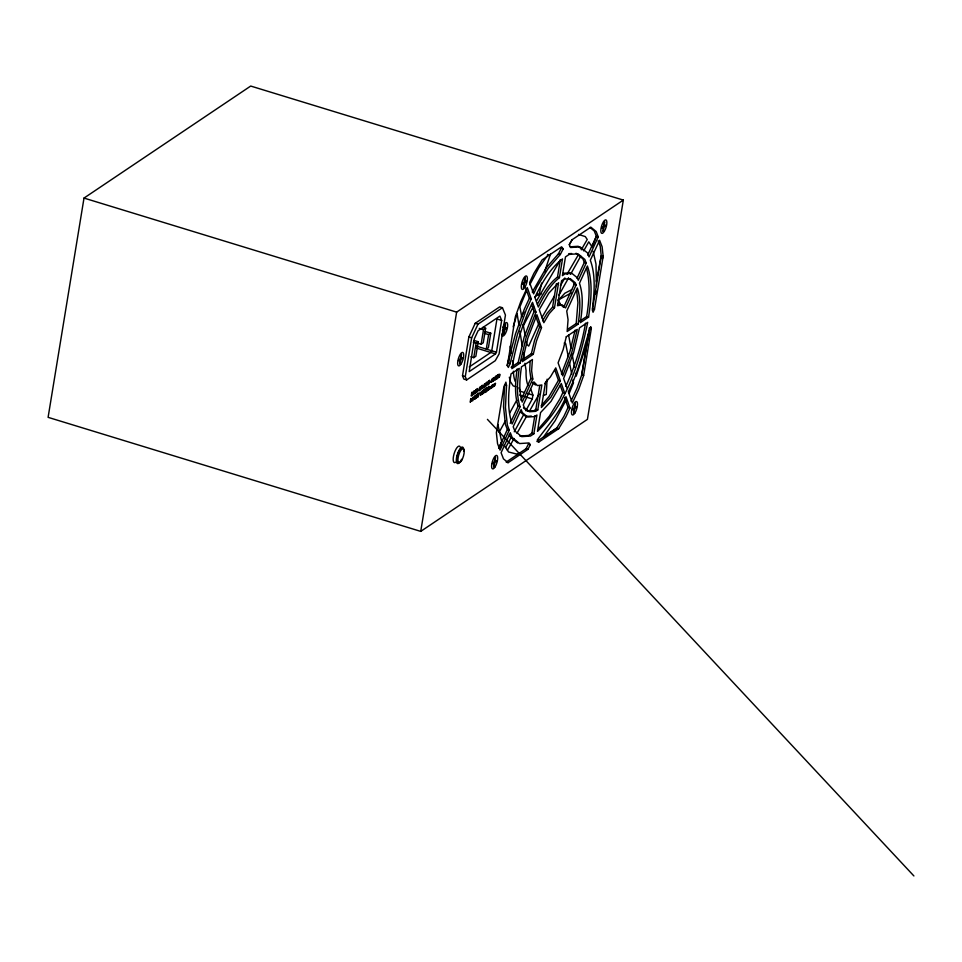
<?xml version="1.0" encoding="UTF-8"?>
<svg xmlns="http://www.w3.org/2000/svg" width="962" height="962" viewBox="0 0 962 962"><rect width="100%" height="100%" fill="white"/><g stroke="black" fill="none" stroke-linecap="round" stroke-linejoin="round"><path stroke-width="1.44" d="M506.553 385.341L505.447 407.371L507.371 425.168L509.295 430.086L500.06 450.12L497.546 443.674L496.368 432.756L503.835 387.169L505.892 382.142L506.553 385.341L504.629 384.752L503.535 406.782L505.447 424.579L507.371 429.497L498.761 448.196L501.671 441.582L497.871 424.543M530.146 361.099L529.701 370.142L530.88 378.451L520.899 400.132M508.802 362.037L510.966 347.883M595.646 293.879L595.971 290.945M492.845 385.63L491.859 387.806L491.871 385.786L491.161 388.275L491.606 385.57L493.001 384.632L492.76 387.193M84.007 198.076L48.1 417.34L420.731 531.385L587.421 419.372L623.328 200.096L250.709 86.051L84.007 198.076L456.637 312.121L623.328 200.096M420.731 531.385L456.637 312.121M462.506 375.781L468.867 336.94L475.216 323.304L499.663 306.878L502.441 307.72L505.447 315.091L499.086 353.932L495.298 360.678L466.642 379.942L463.852 379.1L462.506 375.781L465.283 376.635L466.642 379.942M465.283 376.635L471.645 337.794L477.994 324.158L502.441 307.72M470.899 356.806L473.749 357.684L476.13 343.157L478.246 341.726L473.977 340.416M478.246 341.726L475.865 356.253L473.749 357.684M478.282 343.35L481.12 344.216L483.501 329.689L485.63 328.258L482.78 327.393M485.63 328.258L483.249 342.797L481.12 344.216M490.764 333.189L488.636 334.62L486.255 349.146L488.383 347.715L490.764 333.189L485.076 331.445M496.452 352.212L501.659 320.418L499.891 316.065L478.126 330.688L474.41 338.684L469.191 371.609L495.502 353.92L496.452 352.212L476.238 346.031M507.01 365.584L515.416 334.175L524.362 309.079L529.365 298.304L525.853 288.396M510.113 363.648L517.34 334.764L526.274 309.668L531.289 298.893L527.284 287.566L520.827 301.443L515.355 316.787L507.383 365.476L508.345 367.436L510.113 363.648L508.189 363.059M517.111 369.023C515.488 381.229 514.213 394.3 518.121 406.144L510.185 423.388M511.123 367.292L518.169 362.554L524.182 337.001L534.042 311.496L531.577 304.533M520.093 363.143L526.106 337.59L535.966 312.085L532.515 302.345C522.643 323.328 515.692 345.791 511.88 368.662L520.093 363.143L518.169 362.554M521.608 360.245L531.361 353.691L534.571 340.344L539.598 327.14L535.449 315.428M533.285 354.281L536.495 340.933L541.522 327.729L536.904 314.718L527.849 338.155L522.318 361.652L533.285 354.281L531.361 353.691M525.793 410.762L532.275 398.941L532.912 395.117L530.892 389.369M519.781 436.051L528.559 435.449L531.938 433.177L534.764 415.885M523.448 407.888L527.441 411.159L533.826 410.726L535.834 409.379L539.694 385.834M542.58 320.731L547.27 313.047L552.573 307.143L556.433 283.598M537.397 304.281C542.784 294.468 548.472 283.97 557.503 277.056L560.329 259.764M533.862 433.766L536.928 415.031L534.631 416.582L527.729 417.051L522.342 412.626L521.139 409.535L513.191 426.767L514.838 431L521.705 436.64L530.483 436.039L533.862 433.766L531.938 433.177M537.758 409.968L541.859 384.944L537.409 385.594L533.898 381.854L523.28 404.87L524.374 407.647L529.365 411.748L535.75 411.315L537.758 409.968L535.834 409.379M554.497 307.732L558.597 282.72L548.773 293.182L539.249 309.68L543.855 322.691L549.194 313.636L554.497 307.732L552.573 307.143M559.427 277.645L562.493 258.91C549.867 268.566 541.822 283.249 534.86 297.306L538.311 307.046C543.674 296.308 549.891 285.173 559.427 277.645L557.503 277.056M575.12 330.158L569.901 351.707L561.399 373.965M567.664 329.293L576.202 323.557L577.934 302.597L576.635 290.56M578.126 324.146C579.858 312.265 581.216 299.495 577.32 287.951L566.738 311.027L568.061 319.709L567.147 331.517L578.126 324.146L576.202 323.557M585.545 323.208C581.673 344.961 575.084 366.378 565.752 386.411M579.593 321.272L586.64 316.546C589.261 300.589 590.548 283.766 586.483 268.013M588.564 317.135C591.053 300.36 593.133 282.263 587.385 265.993L579.461 283.273C583.754 295.827 582.238 309.728 580.339 322.655L588.564 317.135L586.64 316.546M583.621 375.601L591.341 328.463L590.716 326.659C583.369 348.232 579.064 371.248 568.314 391.702L572.33 403.018L578.847 388.997L583.621 375.601L581.697 375.012L589.417 327.874L591.341 328.463M594.48 309.319L603.162 256.301L602.128 246.777L599.579 240.235L590.319 260.209C596.055 276.01 594.155 293.65 592.303 310.053L593.073 312.253L594.48 309.319L592.556 308.73L601.238 255.724L600.204 246.188L598.172 240.957M587.205 343.001L581.697 375.012L576.923 388.407L570.995 401.154M477.513 396.043L476.262 398.184L476.587 394.757L476.539 397.727L477.645 394.035M596.356 281.289L601.238 255.724L603.162 256.301M541.63 283.044L539.153 294.685A36.508 12.109 -73 0 0 534.656 297.138M589.273 332.972L587.445 341.546L576.19 376.202L575.649 373.256M500.42 446.861L501.671 441.582M513.155 326.815L517.135 313.72L518.975 325.384M544.636 271.741L550.492 254.088M592.712 245.659L596.344 236.291L594.275 230.988L589.983 227.453M494.191 386.231L494.853 384.535C494.191 383.718 496.56 382.179 495.093 384.355L494.444 386.075C491.065 388.54 495.911 379.786 494.083 386.315M522.643 327.224L533.525 306.144M526.286 291.294L519.901 306.926L521.777 317.039M569.191 393.35L573.484 382.84L572.895 379.942M568.386 278.102L573.388 282.203L574.218 284.343L563.612 307.371L560.341 304.257L558.345 299.759M576.972 278.355L584.307 262.434L582.912 258.85L576.046 253.222M587.734 254.99L596.344 236.291L598.268 236.88L589.045 256.914L587.481 252.934L580.11 246.873L570.658 247.523L569.312 244.709L572.053 239.778L590.836 227.164L596.199 231.565L598.268 236.88M520.045 406.734L512.109 423.977C506.685 408.008 508.597 390.344 511.014 373.905L519.24 368.386C517.4 380.976 516.053 394.468 520.045 406.734L518.121 406.144M532.792 379.04L522.198 402.068C518.59 390.812 519.793 378.451 521.452 366.895L532.431 359.511L531.613 370.731L532.792 379.04L530.88 378.451M576.142 284.932L565.536 307.96L562.265 304.846L557.479 305.724L561.58 280.712L563.924 279.136L570.31 278.691L575.3 282.792L576.142 284.932L574.218 284.343M586.231 263.023L578.282 280.267L577.332 277.814L571.945 273.4L565.043 273.869L562.409 275.637L565.476 256.914L569.191 254.413L577.97 253.812L584.836 259.439L586.231 263.023L584.307 262.434M532.239 292.123L546.332 267.701L558.417 253.872L561.267 248.292L563.191 248.881L560.341 254.461L548.256 268.29L536.82 286.989L533.633 293.855L529.617 282.539L533.814 273.521L542.147 259.872L561.592 246.813L563.191 248.881M554.761 369.901L558.453 380.303L548.989 396.681L541.173 405.784M560.365 380.892L550.901 397.258L541.39 407.515L545.49 382.503L550.48 376.803L555.759 367.881L560.365 380.892L558.453 380.303M560.365 385.726L562.83 392.676L560.016 398.749L549.386 416.137L538.66 428.655M564.562 397.546L568.073 407.443L563.936 416.342L556.745 428.102L544.552 436.399M538.828 442.027L537.277 439.995C547.306 425.962 559.487 413.095 565.981 396.717L569.997 408.032L565.86 416.919L558.669 428.691L538.828 442.027L536.904 441.438L556.745 428.102L558.669 428.691M526.046 448.737L528.378 444.083L530.29 444.672L527.97 449.326L508.104 462.674L506.18 462.085L526.046 448.737L527.97 449.326M539.369 322.402L528.727 346.079L526.839 344.492L526.31 341.606M529.761 284.752L538.708 267.917L547.943 254.978M521.332 316.871L523.953 311.941M566.209 399.879L555.17 420.659L543.338 437.229M499.086 432.383L505.435 420.803M509.668 413.071L516.738 400.204M505.627 447.546L511.387 437.037M514.273 431.782L523.641 414.706M558.934 295.118L568.398 278.222M570.574 274.326L580.759 256.12M583.681 250.926L588.768 241.823L592.195 247.006M507.419 450.264L514.057 438.504M517.003 433.285L526.575 416.305M529.521 411.087L539.093 394.107M544.985 383.658L546.464 381.048M536.495 301.022L560.293 260.077M569.203 244.733L572.186 239.61M541.786 317.713L554.449 295.911M560.413 285.654L564.886 277.97M567.111 274.122L578.294 254.882M581.276 249.759L587.229 239.502L585.305 236.604L578.523 234.415M475.036 395.995L475.637 395.346A1.876 0.625 -73 0 1 475.962 395.454L475.336 398.761A1.996 0.661 -73 0 1 475 399.17L474.687 399.338A1.84 0.613 -73 0 1 474.47 399.194L474.374 398.364A2.754 0.914 -73 0 1 474.615 397.041M558.814 299.735L564.874 293.218L571.644 289.718M469.264 366.955L490.8 352.477L491.75 350.781L496.957 318.975L501.659 320.418M477.537 388.528L476.911 392.268L476.539 389.911C475.288 399.302 476.262 383.429 477.068 391.45M558.044 300.108L571.2 292.941M541.57 293.747L539.153 294.685L536.832 293.494M543.446 395.442L546.26 394.468L547.113 379.184M516.642 454.581L517.724 454.329L508.561 451.984L504.04 445.153M570.093 246.837L578.186 246.284L582.407 249.747M568.734 253.715L571.656 253.523M563.131 273.28L570.021 272.811M557.756 304.437L560.341 304.257M531.325 416.077L525.805 416.462L520.418 412.037M600.961 257.383L602.885 257.972M558.417 253.872L560.341 254.461M547.462 254.425L549.386 255.014M529.365 298.304L531.289 298.893M534.042 311.496L535.966 312.085M539.598 327.14L541.522 327.729M475.216 323.304L477.994 324.158M479.232 328.391L483.501 329.689M484.367 333.309L488.636 334.62M468.867 336.94L471.645 337.794M473.28 342.28L476.13 343.157M476.695 348.172L495.502 353.92M562.83 392.676L564.754 393.266L561.303 383.525L550.985 401.407L540.56 412.59L537.493 431.313C567.303 403.439 579.653 361.315 587.698 322.366L579.485 327.898L573.568 352.862L563.636 378.499L567.099 388.251M524.422 392.52L520.189 391.221L518.975 387.782M527.248 393.386L532.912 395.117M568.073 407.443L569.997 408.032M519.552 395.045L532.275 398.941M507.371 429.497L509.295 430.086M515.872 386.748L513.203 385.894L510.293 381.505L509.331 377.188M564.201 343.061L565.668 343.602L568.277 356.686M532.467 382.515L535.485 385.004M517.652 442.989L510.269 436.928L509.343 434.547M508.104 462.674L503.475 458.874L501.082 452.717L510.329 432.756L512.193 437.518L519.564 443.566L529.016 442.929L530.29 444.672M487.421 419.36L913.9 875.949M593.145 251.262L595.995 264.033L596.452 286.532M569.432 362.494L571.741 374.122M568.578 334.956L571.031 348.22M572.113 354.1L574.554 367.364M523.1 324.266L525.24 335.822M519.889 331.217L522.186 345.791M523.34 353.078L524.254 358.91M524.939 363.275L526.094 370.562A45.298 15.031 -73 0 0 528.066 385.606M510.149 346.26L511.303 353.547M512.445 360.834L513.371 366.666M458.201 462.337A7.299 2.417 -73 0 1 457.72 454.581A7.299 2.417 -73 0 1 462.457 448.508M461.568 459.295A8.622 2.862 -73 0 1 456.421 461.808A8.622 2.862 -73 0 1 459.728 449.11A8.622 2.862 -73 0 1 463.732 451.01M455.591 462.313A8.622 2.862 -73 0 1 454.172 453.487A8.622 2.862 -73 0 1 460.281 447.089M502.705 327.717A7.047 2.333 -73 0 1 507.287 323.1A7.047 2.333 -73 0 1 505.651 333.056A7.047 2.333 -73 0 1 501.635 334.211M515.343 381.71A45.298 15.031 -73 0 1 513.371 371.224M474.639 397.053A1.876 0.625 -73 0 1 475.072 395.995M494.684 379.653C496.115 381.445 495.67 375.986 495.43 376.936L496.151 376.07L495.346 376.611C494.793 377.597 496.428 379.317 494.684 379.653M473.713 397.378C472.005 398.737 473.22 400.505 472.727 400.697A2.453 0.818 -73 0 1 472.378 400.901L472.811 397.438A1.96 0.649 -73 0 1 473.136 397.029L473.713 397.378M474.735 391.101C472.955 392.592 474.302 394.155 473.761 394.42A2.453 0.818 -73 0 1 473.4 394.624L473.833 391.161A1.96 0.649 -73 0 1 474.158 390.752L474.735 391.101M491.426 381.698C491.822 384.451 493.614 373.388 491.426 381.698M488.455 381.192L488.419 384.163C491.907 372.053 487 392.544 488.455 381.192M481.421 388.407C482.984 391.318 482.9 379.978 481.421 388.407M481.661 393.831C483.177 396.741 483.237 385.365 481.661 393.831M482.924 392.977C484.475 395.875 484.463 384.499 482.924 392.977M485.99 385.341C487.554 388.251 487.469 376.851 485.99 385.341M492.712 380.82C494.252 383.73 494.24 372.342 492.712 380.82M496.007 378.607C497.546 381.505 497.546 370.19 496.007 378.607M488.155 388.215C486.363 394.865 487.301 386.952 488.155 388.215M490.367 386.916L489.538 389.309L490.367 386.916M480.567 394.456L481.541 391.522L480.603 395.406L480.567 394.456M484.896 385.966L485.87 383.032L484.932 386.916L484.896 385.966M475.829 396.212C475.408 401.539 473.629 395.899 475.829 396.212M480.218 387.277C477.753 396.5 479.389 385.582 480.218 387.277M481.481 386.423C478.98 395.683 480.723 384.596 481.481 386.423M484.788 384.211C482.275 393.47 484.03 382.383 484.788 384.211M471.777 398.977C471.031 404.966 469.456 397.402 471.777 398.977M472.799 392.7C472.114 398.701 470.49 391.137 472.799 392.7M486.363 388.179L486.207 391.137C488.912 379.749 485.401 399.218 486.159 388.72C483.826 400.156 485.846 380.784 485.197 391.823L486.363 388.179M472.005 398.689L470.262 402.32L470.875 398.593L472.005 398.689M473.027 392.412L471.296 396.043L471.897 392.316L473.027 392.412M481.637 388.143L482.419 385.642L481.637 388.143M481.866 393.566L482.659 391.065L481.866 393.566M483.14 392.712L483.874 390.187L483.14 392.712M486.195 385.065L486.988 382.563L486.195 385.065M492.917 380.555L493.662 378.03L492.917 380.555M496.224 378.331L497.017 375.829L496.224 378.331M488.239 389.838L489.177 387.53C488.275 393.711 490.319 383.97 489.225 387.169L488.949 386.52L488.239 389.838M487.109 390.344L487.83 389.309L487.109 390.344M493.326 386.171L494.035 385.137L493.326 386.171M460.173 360.209L459.86 364.105L460.87 359.752L462.854 357.684L461.147 358.068L461.483 354.184L460.449 358.549L458.501 360.606L460.173 360.209M504.136 330.375L503.823 334.271L504.834 329.918L506.818 327.838L505.11 328.222L505.459 324.338L504.413 328.715L502.465 330.772L504.136 330.375M494.131 463.203L493.819 467.111L494.829 462.758L496.813 460.678L495.105 461.063L495.454 457.178L494.408 461.544L492.46 463.6L494.131 463.203M523.833 283.754L523.52 287.65L524.53 283.297L526.515 281.229L524.807 281.613L525.156 277.729L524.11 282.094L522.162 284.151L523.833 283.754M573.977 409.319L573.665 413.227L574.675 408.874L576.659 406.794L574.939 407.179L575.288 403.294L574.254 407.66L572.294 409.716L573.977 409.319M603.342 227.693L603.03 231.601L604.04 227.248L606.024 225.168L604.316 225.553L604.653 221.669L603.619 226.034L601.671 228.09L603.342 227.693M475.865 389.658L475.252 393.374L475.865 389.658M477.621 391.33L477.621 391.33M477.97 389.153L477.97 389.153M478.102 393.735L478.03 397.102L479.401 392.857L478.102 393.735M479.124 395.899L479.124 395.899M479.485 393.723L479.485 393.723M482.732 386.952L483.345 386.532L482.732 386.952M490.091 382.01L490.704 381.589L490.091 382.01M494.023 379.365L494.636 378.944L494.023 379.365M497.787 374.927L497.174 378.655L498.52 376.178C497.763 381.878 499.699 370.274 498.593 375.745L497.751 376.31L497.787 374.927M498.737 377.26C499.819 378.222 500.769 370.13 498.737 377.26M566.293 336.76L563.179 349.507L558.092 362.854L562.71 375.865L571.825 352.296L577.26 329.389L566.293 336.76M461.604 460.485A7.299 2.417 -73 0 0 463.516 448.833A7.299 2.417 -73 0 0 458.128 457.635A7.299 2.417 -73 0 0 461.604 460.485M495.141 466.81A7.047 2.333 -73 0 0 496.981 455.555A7.047 2.333 -73 0 0 491.786 464.057A7.047 2.333 -73 0 0 495.141 466.81M574.975 412.926A7.047 2.333 -73 0 0 576.827 401.671A7.047 2.333 -73 0 0 571.632 410.173A7.047 2.333 -73 0 0 574.975 412.926M604.352 231.301A7.047 2.333 -73 0 0 606.192 220.045A7.047 2.333 -73 0 0 600.997 228.547A7.047 2.333 -73 0 0 604.352 231.301M524.843 287.361A7.047 2.333 -73 0 0 526.683 276.106A7.047 2.333 -73 0 0 521.488 284.608A7.047 2.333 -73 0 0 524.843 287.361M461.183 363.816A7.047 2.333 -73 0 0 463.023 352.561A7.047 2.333 -73 0 0 457.828 361.063A7.047 2.333 -73 0 0 461.183 363.816"/></g></svg>
